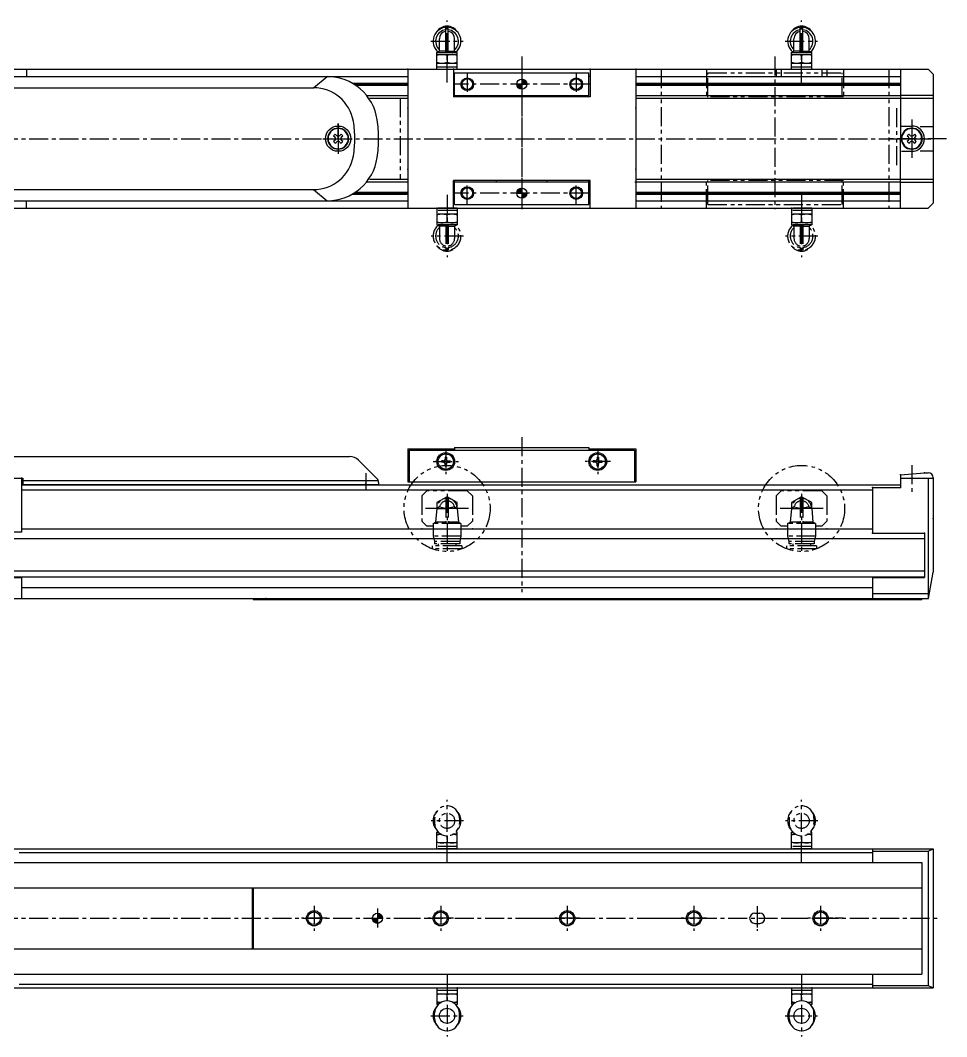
# Model space of a CAD drawing. Extents: x -754 to -190, y 103 to 509.
# Drawn here: x -555.5 to -189.7, y 107.2 to 508.5 of the extents above; entities that cross this region are included whole.
import ezdxf

# ---------------------------------------------------------------- set-up
doc = ezdxf.new("R2010")
doc.units = 0
for name, pattern in [('CENTER', [12, 7.5, -1.5, 1.5, -1.5]), ('CONTINOUS', [0]), ('PHANTOM', [15, 7.5, -1.5, 1.5, -1.5, 1.5, -1.5])]:
    doc.linetypes.add(name, pattern=pattern)
doc.layers.get('0').update_dxf_attribs({"linetype": 'CONTINUOUS'})
doc.layers.add('CENTER', color=1, linetype='CENTER')

# ---------------------------------------------------------------- blocks, each defined once
blk = doc.blocks.new('*U2')
at = {"color": 7, "linetype": 'CONTINUOUS'}
for p, q in [((-357.52, 485.29), (-357.52, 484.7)), ((-356.1, 484.7), (-357.52, 485.29)), ((-357.52, 484.7), (-357.52, 483.29)), ((-357.52, 483.29), (-355.52, 483.29)), ((-356.1, 484.7), (-355.52, 483.29))]:
    blk.add_line(p, q, dxfattribs=at)
for points in [[(-357.52, 485.29), (-357.52, 484.7), (-356.1, 484.7)], [(-357.52, 484.7), (-357.52, 483.29), (-355.52, 483.29)], [(-357.52, 483.29), (-357.52, 483.29), (-355.52, 483.29)]]:
    blk.add_solid(points, dxfattribs=at)
at = {"color": 7, "linetype": 'CONTINUOUS', "extrusion": (0, 0, -1)}
blk.add_solid([(357.52, 484.7), (356.1, 484.7), (355.52, 483.29)], dxfattribs=at)
blk = doc.blocks.new('*U3')
at = {"color": 7, "linetype": 'CONTINUOUS'}
for p, q in [((-359.52, 483.29), (-357.52, 483.29)), ((-359.52, 483.29), (-358.93, 481.87)), ((-357.52, 481.29), (-358.93, 481.87)), ((-357.52, 483.29), (-357.52, 481.87)), ((-357.52, 481.87), (-357.52, 481.29))]:
    blk.add_line(p, q, dxfattribs=at)
for points in [[(-359.52, 483.29), (-359.52, 483.29), (-357.52, 483.29)], [(-359.52, 483.29), (-358.93, 481.87), (-357.52, 481.87)]]:
    blk.add_solid(points, dxfattribs=at)
at = {"color": 7, "linetype": 'CONTINUOUS', "extrusion": (0, 0, -1)}
for points in [[(359.52, 483.29), (357.52, 483.29), (357.52, 481.87)], [(358.93, 481.87), (357.52, 481.87), (357.52, 481.29)]]:
    blk.add_solid(points, dxfattribs=at)
blk = doc.blocks.new('*U4')
at = {"color": 7, "linetype": 'CONTINUOUS'}
for p, q in [((-357.52, 440.29), (-355.52, 440.29)), ((-357.52, 440.29), (-357.52, 438.87)), ((-356.1, 438.87), (-357.52, 438.29)), ((-357.52, 438.29), (-357.52, 438.87)), ((-355.52, 440.29), (-356.1, 438.87))]:
    blk.add_line(p, q, dxfattribs=at)
for points in [[(-357.52, 440.29), (-357.52, 440.29), (-355.52, 440.29)], [(-357.52, 440.29), (-357.52, 438.87), (-356.1, 438.87)]]:
    blk.add_solid(points, dxfattribs=at)
at = {"color": 7, "linetype": 'CONTINUOUS', "extrusion": (0, 0, -1)}
for points in [[(357.52, 440.29), (355.52, 440.29), (356.1, 438.87)], [(357.52, 438.87), (356.1, 438.87), (357.52, 438.29)]]:
    blk.add_solid(points, dxfattribs=at)
blk = doc.blocks.new('*U5')
at = {"color": 7, "linetype": 'CONTINUOUS'}
for p, q in [((-358.93, 441.7), (-359.52, 440.29)), ((-357.52, 442.29), (-358.93, 441.7)), ((-357.52, 441.7), (-357.52, 442.29)), ((-357.52, 441.7), (-357.52, 440.29)), ((-359.52, 440.29), (-357.52, 440.29))]:
    blk.add_line(p, q, dxfattribs=at)
for points in [[(-358.93, 441.7), (-359.52, 440.29), (-357.52, 440.29)], [(-357.52, 442.29), (-358.93, 441.7), (-357.52, 441.7)], [(-359.52, 440.29), (-359.52, 440.29), (-357.52, 440.29)]]:
    blk.add_solid(points, dxfattribs=at)
at = {"color": 7, "linetype": 'CONTINUOUS', "extrusion": (0, 0, -1)}
blk.add_solid([(358.93, 441.7), (357.52, 441.7), (357.52, 440.29)], dxfattribs=at)
blk = doc.blocks.new('*X9')
at = {"color": 0, "linetype": 'CONTINOUS'}
for p, q in [((-416.5, 153.68), (-416.22, 153.96)), ((-416.41, 153.32), (-415.77, 153.96)), ((-416.28, 153.01), (-415.32, 153.96)), ((-416.1, 152.74), (-414.87, 153.96)), ((-415.89, 152.5), (-414.52, 153.87)), ((-415.64, 152.3), (-414.52, 153.42)), ((-415.35, 152.14), (-414.52, 152.98)), ((-415.02, 152.03), (-414.52, 152.53)), ((-414.52, 155.66), (-414.24, 155.94)), ((-414.52, 155.21), (-413.87, 155.86)), ((-414.52, 154.76), (-413.56, 155.72)), ((-414.52, 154.32), (-413.29, 155.54)), ((-414.43, 153.96), (-413.06, 155.33)), ((-413.98, 153.96), (-412.86, 155.08)), ((-413.53, 153.96), (-412.7, 154.79)), ((-413.08, 153.96), (-412.58, 154.46)), ((-412.64, 153.96), (-412.52, 154.08)), ((-414.63, 151.97), (-414.52, 152.08))]:
    blk.add_line(p, q, dxfattribs=at)

msp = doc.modelspace()

# ---------------------------------------------------------------- linework, layer by layer
at = {"color": 7, "linetype": 'CONTINOUS'}
for p, q in [((-387.52, 495.79), (-387.52, 505.76)), ((-386.52, 495.79), (-386.52, 505.76)), ((-247.52, 495.79), (-247.52, 505.76)), ((-246.52, 495.79), (-246.52, 505.76)), ((-390.02, 496.36), (-390.02, 501.19)), ((-384.02, 496.36), (-384.02, 501.19)), ((-250.02, 496.36), (-250.02, 501.19)), ((-244.02, 496.36), (-244.02, 501.19)), ((-391.02, 495.79), (-390.02, 496.36)), ((-391.02, 495.79), (-383.02, 495.79)), ((-391.02, 489.29), (-391.02, 495.79)), ((-391.02, 494.99), (-383.02, 494.99)), ((-387.52, 496.36), (-390.02, 496.36)), ((-387.02, 494.63), (-387.02, 491.94)), ((-386.52, 496.36), (-384.02, 496.36)), ((-383.02, 495.79), (-384.02, 496.36)), ((-383.02, 489.29), (-383.02, 495.79)), ((-251.02, 495.79), (-250.02, 496.36)), ((-251.02, 495.79), (-243.02, 495.79)), ((-251.02, 489.29), (-251.02, 495.79)), ((-251.02, 494.99), (-243.02, 494.99)), ((-247.52, 496.36), (-250.02, 496.36)), ((-247.02, 494.63), (-247.02, 491.94)), ((-246.52, 496.36), (-244.02, 496.36)), ((-243.02, 495.79), (-244.02, 496.36)), ((-243.02, 489.29), (-243.02, 495.79)), ((-391.02, 491.59), (-383.02, 491.59)), ((-391.02, 490.09), (-383.02, 490.09)), ((-251.02, 491.59), (-243.02, 491.59)), ((-251.02, 490.09), (-243.02, 490.09)), ((-578.02, 486.29), (-434.36, 486.29)), ((-573.02, 486.29), (-402.52, 486.29)), ((-561.02, 489.29), (-208.02, 489.29)), ((-553.02, 489.29), (-553.02, 486.28)), ((-439.77, 481.9), (-434.36, 486.29)), ((-402.52, 489.29), (-402.52, 434.29)), ((-402.52, 489.29), (-384.52, 489.29)), ((-391.02, 489.29), (-383.02, 489.29)), ((-384.52, 489.29), (-384.52, 478.29)), ((-384.02, 486.49), (-384.48, 486.49)), ((-384.02, 487.79), (-331.02, 487.79)), ((-384.02, 478.18), (-384.02, 487.79)), ((-331.02, 478.3), (-331.02, 487.79)), ((-331.02, 486.49), (-330.47, 486.49)), ((-330.52, 489.29), (-330.52, 478.29)), ((-330.52, 489.29), (-312.52, 489.29)), ((-312.52, 489.29), (-312.52, 434.29)), ((-312.52, 486.29), (-208.02, 486.29)), ((-257.02, 489.29), (-257.02, 486.29)), ((-255.02, 489.29), (-255.02, 486.29)), ((-251.02, 489.29), (-243.02, 489.29)), ((-239.02, 489.29), (-239.02, 486.29)), ((-237.02, 489.29), (-237.02, 486.29)), ((-208.02, 489.29), (-208.02, 461.79)), ((-208.02, 489.29), (-197.02, 489.29)), ((-195.02, 487.29), (-197.02, 489.29)), ((-195.02, 487.29), (-195.02, 436.29)), ((-574.92, 481.9), (-439.77, 481.9)), ((-424.41, 483.69), (-402.52, 483.69)), ((-423.75, 483.29), (-402.52, 483.29)), ((-423.09, 482.88), (-402.52, 482.88)), ((-312.52, 483.69), (-208.02, 483.69)), ((-312.52, 483.29), (-208.02, 483.29)), ((-312.52, 482.88), (-208.02, 482.88)), ((-418.47, 478.79), (-402.52, 478.79)), ((-417.64, 477.79), (-402.52, 477.79)), ((-330.52, 478.29), (-384.52, 478.29)), ((-384.02, 478.79), (-331.02, 478.79)), ((-367.52, 478.3), (-367.52, 478.79)), ((-347.52, 478.18), (-347.52, 478.79)), ((-312.52, 478.79), (-208.02, 478.79)), ((-312.52, 477.79), (-208.02, 477.79)), ((-208.02, 478.99), (-195.02, 478.99)), ((-208.02, 477.79), (-195.02, 477.79)), ((-207.51, 466.79), (-203.52, 466.79)), ((-200.2, 466.59), (-195.02, 466.59)), ((-431.18, 463.6), (-431.83, 462.95)), ((-431.83, 462.95), (-431.33, 462.45)), ((-430.68, 463.1), (-431.18, 463.6)), ((-428.86, 463.6), (-429.35, 463.1)), ((-428.21, 462.95), (-428.86, 463.6)), ((-428.7, 462.45), (-428.21, 462.95)), ((-208.02, 434.29), (-208.02, 461.79)), ((-204.68, 463.6), (-205.33, 462.95)), ((-205.33, 462.95), (-204.83, 462.45)), ((-204.18, 463.1), (-204.68, 463.6)), ((-202.36, 463.6), (-202.85, 463.1)), ((-201.71, 462.95), (-202.36, 463.6)), ((-202.2, 462.45), (-201.71, 462.95)), ((-431.33, 461.12), (-431.83, 460.63)), ((-431.83, 460.63), (-431.18, 459.98)), ((-431.18, 459.98), (-430.68, 460.47)), ((-429.35, 460.47), (-428.86, 459.98)), ((-428.86, 459.98), (-428.21, 460.63)), ((-428.21, 460.63), (-428.7, 461.12)), ((-204.83, 461.12), (-205.33, 460.63)), ((-205.33, 460.63), (-204.68, 459.98)), ((-204.68, 459.98), (-204.18, 460.47)), ((-202.85, 460.47), (-202.36, 459.98)), ((-202.36, 459.98), (-201.71, 460.63)), ((-201.71, 460.63), (-202.2, 461.12)), ((-207.51, 456.79), (-203.52, 456.79)), ((-200.2, 456.98), (-195.02, 456.98)), ((-417.67, 445.79), (-402.52, 445.79)), ((-312.52, 445.79), (-208.02, 445.79)), ((-208.02, 445.79), (-195.02, 445.79)), ((-574.92, 441.67), (-439.77, 441.67)), ((-439.77, 441.67), (-434.36, 437.29)), ((-418.84, 444.79), (-402.52, 444.79)), ((-384.52, 434.29), (-384.52, 445.29)), ((-330.52, 445.29), (-384.52, 445.29)), ((-384.02, 435.79), (-384.02, 445.29)), ((-384.02, 444.79), (-331.02, 444.79)), ((-367.52, 444.79), (-367.52, 445.29)), ((-347.52, 444.79), (-347.52, 445.29)), ((-331.02, 435.79), (-331.02, 445.29)), ((-330.52, 434.29), (-330.52, 445.29)), ((-312.81, 444.79), (-208.02, 444.79)), ((-208.02, 444.59), (-195.02, 444.59)), ((-424.49, 439.88), (-402.52, 439.88)), ((-423.53, 440.29), (-402.52, 440.29)), ((-422.95, 440.69), (-402.52, 440.69)), ((-312.52, 440.69), (-208.02, 440.69)), ((-312.52, 440.29), (-208.02, 440.29)), ((-312.52, 439.88), (-208.02, 439.88)), ((-578.02, 437.29), (-434.36, 437.29)), ((-573.02, 437.29), (-402.52, 437.29)), ((-561.02, 434.29), (-208.02, 434.29)), ((-553.02, 434.29), (-553.02, 437.33)), ((-402.52, 434.29), (-384.52, 434.29)), ((-384.02, 437.09), (-384.48, 437.09)), ((-384.02, 435.79), (-331.02, 435.79)), ((-331.02, 437.09), (-330.47, 437.09)), ((-330.52, 434.29), (-312.52, 434.29)), ((-312.52, 437.29), (-208.02, 437.29)), ((-208.02, 434.29), (-197.02, 434.29)), ((-195.02, 436.29), (-197.02, 434.29)), ((-402.52, 339.29), (-402.52, 326.29)), ((-402.52, 339.29), (-384.02, 339.29)), ((-402.02, 338.79), (-402.02, 326.29)), ((-402.02, 338.79), (-313.02, 338.79)), ((-384.02, 339.79), (-331.02, 339.79)), ((-384.02, 339.79), (-384.02, 338.79)), ((-331.02, 339.79), (-331.02, 338.79)), ((-331.02, 339.29), (-312.52, 339.29)), ((-313.02, 338.79), (-313.02, 326.29)), ((-312.52, 339.29), (-312.52, 326.29)), ((-574.12, 336.29), (-425.49, 336.29)), ((-421.95, 334.82), (-414.6, 327.47)), ((-388.52, 334.54), (-389.27, 334.54)), ((-389.27, 334.54), (-389.27, 334.04)), ((-388.52, 334.04), (-389.27, 334.04)), ((-387.77, 336.04), (-387.77, 335.28)), ((-387.27, 336.04), (-387.77, 336.04)), ((-387.77, 332.54), (-387.77, 333.29)), ((-387.27, 336.04), (-387.27, 335.28)), ((-387.27, 332.54), (-387.27, 333.29)), ((-386.52, 334.54), (-385.77, 334.54)), ((-386.52, 334.04), (-385.77, 334.04)), ((-385.77, 334.54), (-385.77, 334.04)), ((-328.52, 334.54), (-329.27, 334.54)), ((-329.27, 334.54), (-329.27, 334.04)), ((-328.52, 334.04), (-329.27, 334.04)), ((-327.77, 336.04), (-327.27, 336.04)), ((-327.77, 336.04), (-327.77, 335.28)), ((-327.77, 332.54), (-327.77, 333.29)), ((-327.27, 336.04), (-327.27, 335.28)), ((-327.27, 332.54), (-327.27, 333.29)), ((-326.52, 334.54), (-325.77, 334.54)), ((-326.52, 334.04), (-325.77, 334.04)), ((-325.77, 334.54), (-325.77, 334.04)), ((-387.27, 332.54), (-387.77, 332.54)), ((-327.77, 332.54), (-327.27, 332.54)), ((-208.02, 329.06), (-198.52, 329.89)), ((-198.52, 329.89), (-197.02, 329.89)), ((-580.02, 327.79), (-554.52, 327.79)), ((-577.14, 327.79), (-555.02, 327.79)), ((-555.02, 327.79), (-555.02, 306.59)), ((-555.02, 325.09), (-208.02, 325.09)), ((-554.52, 327.79), (-554.52, 325.29)), ((-554.52, 326.89), (-414.2, 326.89)), ((-554.52, 325.29), (-414.02, 325.29)), ((-414.02, 326.06), (-414.02, 325.29)), ((-402.52, 326.29), (-312.52, 326.29)), ((-208.02, 329.01), (-208.02, 324.09)), ((-208.02, 327.79), (-195.02, 327.79)), ((-197.02, 327.79), (-197.02, 280.29)), ((-195.02, 327.89), (-195.02, 290.63)), ((-555.02, 323.09), (-219.02, 323.09)), ((-219.02, 324.09), (-208.02, 324.09)), ((-219.02, 324.09), (-219.02, 306.09)), ((-575.02, 306.59), (-555.02, 306.59)), ((-555.02, 307.79), (-219.02, 307.79)), ((-219.02, 306.09), (-198.52, 306.09)), ((-198.52, 306.09), (-198.52, 291.29)), ((-575.02, 303.96), (-198.52, 303.96)), ((-575.02, 291.12), (-198.52, 291.12)), ((-198.52, 291.29), (-198.52, 288.59)), ((-196.84, 280.29), (-195.02, 290.63)), ((-575.02, 288.79), (-198.52, 288.79)), ((-575.02, 288.59), (-555.02, 288.59)), ((-555.02, 288.59), (-555.02, 280.29)), ((-219.02, 288.59), (-219.02, 280.29)), ((-219.02, 288.59), (-198.52, 288.59)), ((-555.02, 284.62), (-219.02, 284.62)), ((-219.02, 282.18), (-197.02, 282.18)), ((-579.19, 280.29), (-555.02, 280.29)), ((-555.02, 280.29), (-219.02, 280.29)), ((-463.52, 280.29), (-463.52, 279.79)), ((-463.52, 279.79), (-277.93, 279.79)), ((-302.05, 279.79), (-199.52, 279.79)), ((-219.02, 280.29), (-196.84, 280.29)), ((-199.52, 280.29), (-199.52, 279.79)), ((-199.52, 280.29), (-197.84, 280.29)), ((-581.02, 181.46), (-195.02, 181.46)), ((-219.02, 181.46), (-219.02, 175.96)), ((-197.02, 180.46), (-195.02, 181.46)), ((-195.02, 181.46), (-195.02, 126.46)), ((-556.02, 179.96), (-219.02, 179.96)), ((-219.02, 180.46), (-197.02, 180.46)), ((-197.02, 180.46), (-197.02, 127.46)), ((-571.02, 175.96), (-199.52, 175.96)), ((-199.52, 175.96), (-199.52, 131.96)), ((-571.02, 165.96), (-199.52, 165.96)), ((-464.02, 165.96), (-464.02, 141.96)), ((-463.52, 165.96), (-463.52, 141.96)), ((-571.02, 141.96), (-199.52, 141.96)), ((-571.02, 131.96), (-199.52, 131.96)), ((-219.02, 131.96), (-219.02, 126.46)), ((-581.02, 126.46), (-195.02, 126.46)), ((-556.02, 127.96), (-219.02, 127.96)), ((-391.02, 126.46), (-383.02, 126.46)), ((-391.02, 126.46), (-391.02, 119.96)), ((-391.02, 125.66), (-383.02, 125.66)), ((-383.02, 126.46), (-383.02, 119.96)), ((-251.02, 126.46), (-243.02, 126.46)), ((-251.02, 126.46), (-251.02, 119.96)), ((-251.02, 125.66), (-243.02, 125.66)), ((-243.02, 126.46), (-243.02, 119.96)), ((-219.02, 127.46), (-197.02, 127.46)), ((-197.02, 127.46), (-195.02, 126.46)), ((-391.02, 124.16), (-383.02, 124.16)), ((-391.02, 120.76), (-389.37, 120.76)), ((-387.02, 121.36), (-387.02, 123.8)), ((-383.02, 120.76), (-384.67, 120.76)), ((-251.02, 124.16), (-243.02, 124.16)), ((-251.02, 120.76), (-249.37, 120.76)), ((-247.02, 121.36), (-247.02, 123.8)), ((-243.02, 120.76), (-244.67, 120.76)), ((-391.92, 114.46), (-391.92, 116.46)), ((-391.02, 119.96), (-390.45, 119.96)), ((-391.02, 119.96), (-390.65, 119.75)), ((-383.02, 119.96), (-383.59, 119.96)), ((-383.02, 119.96), (-383.39, 119.75)), ((-382.12, 114.46), (-382.12, 116.46)), ((-251.92, 114.46), (-251.92, 116.46)), ((-251.02, 119.96), (-250.45, 119.96)), ((-251.02, 119.96), (-250.65, 119.75)), ((-243.02, 119.96), (-243.59, 119.96)), ((-243.02, 119.96), (-243.39, 119.75)), ((-242.12, 114.46), (-242.12, 116.46))]:
    msp.add_line(p, q, dxfattribs=at)
at = {"color": 3, "linetype": 'PHANTOM'}
for p, q in [((-302.52, 489.29), (-302.52, 434.29)), ((-284.52, 489.29), (-284.52, 478.29)), ((-284.02, 487.79), (-231.02, 487.79)), ((-284.02, 478.18), (-284.02, 487.79)), ((-231.02, 478.3), (-231.02, 487.79)), ((-230.52, 489.29), (-230.52, 478.29)), ((-212.52, 489.29), (-212.52, 434.29)), ((-405.52, 477.79), (-405.52, 445.79)), ((-230.52, 478.29), (-284.52, 478.29)), ((-284.02, 478.79), (-231.02, 478.79)), ((-209.52, 473.79), (-209.52, 449.79)), ((-284.52, 434.29), (-284.52, 445.29)), ((-230.52, 445.29), (-284.52, 445.29)), ((-284.02, 435.79), (-284.02, 445.29)), ((-284.02, 444.79), (-231.02, 444.79)), ((-231.02, 435.79), (-231.02, 445.29)), ((-230.52, 434.29), (-230.52, 445.29)), ((-383.02, 434.29), (-391.02, 434.29)), ((-391.02, 434.29), (-391.02, 427.79)), ((-383.02, 433.49), (-391.02, 433.49)), ((-383.02, 434.29), (-383.02, 427.79)), ((-284.02, 435.79), (-231.02, 435.79)), ((-243.02, 434.29), (-251.02, 434.29)), ((-251.02, 434.29), (-251.02, 427.79)), ((-243.02, 433.49), (-251.02, 433.49)), ((-243.02, 434.29), (-243.02, 427.79)), ((-383.02, 431.99), (-391.02, 431.99)), ((-387.02, 428.94), (-387.02, 431.63)), ((-243.02, 431.99), (-251.02, 431.99)), ((-247.02, 428.94), (-247.02, 431.63)), ((-383.02, 428.59), (-391.02, 428.59)), ((-391.02, 427.79), (-390.02, 427.21)), ((-383.02, 427.79), (-391.02, 427.79)), ((-387.52, 427.21), (-390.02, 427.21)), ((-390.02, 427.21), (-390.02, 422.38)), ((-387.52, 427.79), (-387.52, 417.81)), ((-386.52, 427.79), (-386.52, 417.81)), ((-386.52, 427.21), (-384.02, 427.21)), ((-383.02, 427.79), (-384.02, 427.21)), ((-384.02, 427.21), (-384.02, 422.38)), ((-243.02, 428.59), (-251.02, 428.59)), ((-251.02, 427.79), (-250.02, 427.21)), ((-243.02, 427.79), (-251.02, 427.79)), ((-247.52, 427.21), (-250.02, 427.21)), ((-250.02, 427.21), (-250.02, 422.38)), ((-247.52, 427.79), (-247.52, 417.81)), ((-246.52, 427.79), (-246.52, 417.81)), ((-246.52, 427.21), (-244.02, 427.21)), ((-243.02, 427.79), (-244.02, 427.21)), ((-244.02, 427.21), (-244.02, 422.38)), ((-395.02, 322.79), (-397.02, 320.79)), ((-379.02, 322.79), (-395.02, 322.79)), ((-377.02, 320.79), (-379.02, 322.79)), ((-255.02, 322.79), (-257.02, 320.79)), ((-239.02, 322.79), (-255.02, 322.79)), ((-237.02, 320.79), (-239.02, 322.79)), ((-397.02, 320.79), (-397.02, 310.79)), ((-387.02, 320.41), (-391.02, 318.1)), ((-391.02, 318.1), (-391.02, 315.79)), ((-387.52, 319.76), (-387.52, 309.79)), ((-383.02, 318.1), (-387.02, 320.41)), ((-386.52, 319.76), (-386.52, 309.79)), ((-383.02, 315.79), (-383.02, 318.1)), ((-377.02, 320.79), (-377.02, 310.79)), ((-257.02, 320.79), (-257.02, 310.79)), ((-247.02, 320.41), (-251.02, 318.1)), ((-251.02, 318.1), (-251.02, 315.79)), ((-247.52, 319.76), (-247.52, 309.79)), ((-243.02, 318.1), (-247.02, 320.41)), ((-246.52, 319.76), (-246.52, 309.79)), ((-243.02, 315.79), (-243.02, 318.1)), ((-237.02, 320.79), (-237.02, 310.79)), ((-391.02, 315.79), (-391.52, 310.36)), ((-389.96, 316.4), (-391.02, 315.79)), ((-391.02, 315.79), (-387.52, 315.79)), ((-389.96, 316.4), (-387.52, 315.89)), ((-384.08, 316.4), (-386.52, 315.89)), ((-384.08, 316.4), (-383.02, 315.79)), ((-383.02, 315.79), (-382.52, 310.36)), ((-251.02, 315.79), (-251.52, 310.36)), ((-249.96, 316.4), (-251.02, 315.79)), ((-251.02, 315.79), (-247.52, 315.79)), ((-249.96, 316.4), (-247.52, 315.89)), ((-244.08, 316.4), (-246.52, 315.89)), ((-244.08, 316.4), (-243.02, 315.79)), ((-243.02, 315.79), (-242.52, 310.36)), ((-395.02, 308.79), (-397.02, 310.79)), ((-392.52, 309.79), (-391.52, 310.36)), ((-381.52, 309.79), (-392.52, 309.79)), ((-392.52, 309.79), (-392.52, 304.79)), ((-387.52, 310.36), (-391.52, 310.36)), ((-382.52, 310.36), (-386.52, 310.36)), ((-381.52, 309.79), (-382.52, 310.36)), ((-381.52, 309.79), (-381.52, 304.79)), ((-379.02, 308.79), (-377.02, 310.79)), ((-255.02, 308.79), (-257.02, 310.79)), ((-252.52, 309.79), (-251.52, 310.36)), ((-241.52, 309.79), (-252.52, 309.79)), ((-252.52, 309.79), (-252.52, 304.79)), ((-247.52, 310.36), (-251.52, 310.36)), ((-242.52, 310.36), (-246.52, 310.36)), ((-241.52, 309.79), (-242.52, 310.36)), ((-241.52, 309.79), (-241.52, 304.79)), ((-239.02, 308.79), (-237.02, 310.79)), ((-392.52, 308.79), (-395.02, 308.79)), ((-379.02, 308.79), (-381.52, 308.79)), ((-252.52, 308.79), (-255.02, 308.79)), ((-239.02, 308.79), (-241.52, 308.79)), ((-381.12, 300.99), (-392.92, 300.99)), ((-392.92, 300.99), (-392.92, 299.79)), ((-381.52, 304.79), (-392.52, 304.79)), ((-392.52, 304.79), (-392.02, 302.79)), ((-392.02, 302.79), (-392.02, 301.79)), ((-382.02, 302.79), (-392.02, 302.79)), ((-382.02, 301.79), (-392.02, 301.79)), ((-390.52, 301.79), (-390.52, 300.99)), ((-383.52, 301.79), (-383.52, 300.99)), ((-381.52, 304.79), (-382.02, 302.79)), ((-382.02, 302.79), (-382.02, 301.79)), ((-381.12, 300.99), (-381.12, 299.79)), ((-241.12, 300.99), (-252.92, 300.99)), ((-252.92, 300.99), (-252.92, 299.79)), ((-241.52, 304.79), (-252.52, 304.79)), ((-252.52, 304.79), (-252.02, 302.79)), ((-252.02, 302.79), (-252.02, 301.79)), ((-242.02, 302.79), (-252.02, 302.79)), ((-242.02, 301.79), (-252.02, 301.79)), ((-250.52, 301.79), (-250.52, 300.99)), ((-243.52, 301.79), (-243.52, 300.99)), ((-241.52, 304.79), (-242.02, 302.79)), ((-242.02, 302.79), (-242.02, 301.79)), ((-241.12, 300.99), (-241.12, 299.79)), ((-381.12, 299.79), (-392.92, 299.79)), ((-241.12, 299.79), (-252.92, 299.79)), ((-391.92, 193.46), (-391.92, 191.46)), ((-382.12, 193.46), (-382.12, 191.46)), ((-251.92, 193.46), (-251.92, 191.46)), ((-242.12, 193.46), (-242.12, 191.46)), ((-391.02, 187.96), (-390.65, 188.17)), ((-391.02, 181.46), (-391.02, 187.96)), ((-391.02, 187.96), (-390.45, 187.96)), ((-391.02, 187.16), (-389.37, 187.16)), ((-387.02, 186.56), (-387.02, 184.12)), ((-383.02, 187.16), (-384.67, 187.16)), ((-383.02, 187.96), (-383.59, 187.96)), ((-383.02, 187.96), (-383.39, 188.17)), ((-383.02, 181.46), (-383.02, 187.96)), ((-251.02, 187.96), (-250.65, 188.17)), ((-251.02, 181.46), (-251.02, 187.96)), ((-251.02, 187.96), (-250.45, 187.96)), ((-251.02, 187.16), (-249.37, 187.16)), ((-247.02, 186.56), (-247.02, 184.12)), ((-243.02, 187.16), (-244.67, 187.16)), ((-243.02, 187.96), (-243.59, 187.96)), ((-243.02, 187.96), (-243.39, 188.17)), ((-243.02, 181.46), (-243.02, 187.96)), ((-383.02, 183.76), (-391.02, 183.76)), ((-383.02, 182.26), (-391.02, 182.26)), ((-383.02, 181.46), (-391.02, 181.46)), ((-243.02, 183.76), (-251.02, 183.76)), ((-243.02, 182.26), (-251.02, 182.26)), ((-243.02, 181.46), (-251.02, 181.46))]:
    msp.add_line(p, q, dxfattribs=at)
at = {"color": 7, "linetype": 'CENTER'}
for p, q in [((-414.52, 157.83), (-414.52, 150.27)), ((-264.52, 158.71), (-264.52, 148.96)), ((-264.52, 157.83), (-264.52, 150.27))]:
    msp.add_line(p, q, dxfattribs=at)
at = {"color": 7, "linetype": 'CONTINUOUS'}
for p, q in [((-265.52, 155.96), (-263.52, 155.96)), ((-265.52, 151.96), (-263.52, 151.96))]:
    msp.add_line(p, q, dxfattribs=at)
at = {"color": 7, "linetype": 'CONTINOUS'}
for centre, radius in [((-379.02, 483.29), 2.5), ((-336.02, 483.29), 2.5), ((-379.02, 483.29), 2.1), ((-357.52, 483.29), 2), ((-336.02, 483.29), 2.1), ((-430.02, 461.79), 5), ((-379.02, 440.29), 2.5), ((-379.02, 440.29), 2.1), ((-357.52, 440.29), 2), ((-336.02, 440.29), 2.5), ((-336.02, 440.29), 2.1), ((-387.52, 334.29), 3.5), ((-387.52, 334.29), 3), ((-327.52, 334.29), 3.5), ((-327.52, 334.29), 3), ((-439.52, 153.96), 3), ((-389.52, 153.96), 3), ((-339.52, 153.96), 3), ((-289.52, 153.96), 3), ((-239.52, 153.96), 3), ((-439.52, 153.96), 2.5), ((-389.52, 153.96), 2.5), ((-339.52, 153.96), 2.5), ((-289.52, 153.96), 2.5), ((-239.52, 153.96), 2.5), ((-387.02, 115.46), 3), ((-247.02, 115.46), 3)]:
    msp.add_circle(centre, radius, dxfattribs=at)
at = {"color": 3, "linetype": 'PHANTOM'}
for centre, radius in [((-387.02, 315.79), 17), ((-247.02, 315.79), 17), ((-387.02, 192.46), 3), ((-247.02, 192.46), 3)]:
    msp.add_circle(centre, radius, dxfattribs=at)
at = {"color": 7, "linetype": 'CONTINUOUS'}
msp.add_circle((-414.52, 153.96), 2, dxfattribs=at)
at = {"color": 7, "linetype": 'CONTINOUS'}
for centre, radius, start, end in [((-387.02, 500.29), 5.5, 309.8225, 230.1775), ((-387.02, 501.29), 4.9, 32.3231, 147.6768), ((-247.02, 500.29), 5.5, 309.8225, 230.1775), ((-247.02, 501.29), 4.9, 32.3231, 147.6768), ((-387.02, 500.29), 4.5, 96.3794, 228.1897), ((-387.02, 501.19), 3, 99.5941, 180), ((-387.02, 500.29), 4.5, 311.8103, 83.6206), ((-387.02, 501.19), 3, 0, 80.4059), ((-247.02, 500.29), 4.5, 96.3794, 228.1897), ((-247.02, 501.19), 3, 99.5941, 180), ((-247.02, 500.29), 4.5, 311.8103, 83.6206), ((-247.02, 501.19), 3, 0, 80.4059), ((-389.02, 489.21), 5.78, 69.7438, 110.2561), ((-385.02, 489.21), 5.78, 69.7439, 110.2561), ((-249.02, 489.21), 5.78, 69.7438, 110.2561), ((-245.02, 489.21), 5.78, 69.7439, 110.2561), ((-389.02, 497.36), 5.78, 249.7439, 290.2561), ((-385.02, 497.36), 5.78, 249.7439, 290.2561), ((-249.02, 497.36), 5.78, 249.7439, 290.2561), ((-245.02, 497.36), 5.78, 249.7439, 290.2561), ((-434.36, 466.29), 20, 8.6269, 90), ((-439.77, 465.9), 16, 9.6335, 90), ((-430.02, 461.79), 4.15, 0, 359.9997), ((-430.02, 461.79), 4, 0, 359.9997), ((-464.02, 461.79), 40.6, 0, 9.6335), ((-464.02, 461.79), 50, 0, 8.6269), ((-203.52, 461.79), 4.15, 0, 359.9997), ((-203.52, 461.79), 4, 0, 359.9997), ((-203.52, 461.79), 5, 270, 90), ((-432, 461.79), 0.94, 315, 45), ((-430.02, 463.77), 0.94, 225.0001, 315), ((-428.04, 461.79), 0.94, 135.0001, 225.0001), ((-464.02, 461.79), 40.6, 350.3665, 0), ((-464.02, 461.79), 50, 351.3731, 0), ((-205.5, 461.79), 0.94, 315, 45), ((-203.52, 463.77), 0.94, 225.0001, 315), ((-201.54, 461.79), 0.94, 135.0001, 225.0001), ((-430.02, 459.81), 0.94, 45, 135.0001), ((-203.52, 459.81), 0.94, 45, 135.0001), ((-439.77, 457.67), 16, 270, 350.3665), ((-434.36, 457.29), 20, 270, 351.3731), ((-425.49, 331.29), 5, 45, 90), ((-388.52, 335.28), 0.748, 270, 0), ((-388.52, 333.29), 0.748, 360, 90), ((-386.52, 335.28), 0.748, 180, 270), ((-386.52, 333.29), 0.748, 89.9999, 180), ((-328.52, 335.28), 0.748, 270, 0), ((-328.52, 333.29), 0.748, 0, 90.0001), ((-326.52, 335.28), 0.748, 180, 270), ((-326.52, 333.29), 0.748, 90, 180), ((-197.02, 327.89), 2, 0, 90), ((-416.02, 326.06), 2, 0, 45), ((-387.02, 116.46), 4.9, 0, 180), ((-389.02, 118.39), 5.78, 69.7439, 110.2561), ((-389.02, 126.54), 5.78, 249.7439, 266.706), ((-385.02, 118.39), 5.78, 69.7439, 110.2561), ((-385.02, 126.54), 5.78, 273.2941, 290.2561), ((-247.02, 116.46), 4.9, 0, 180), ((-249.02, 118.39), 5.78, 69.7439, 110.2561), ((-249.02, 126.54), 5.78, 249.7439, 266.706), ((-245.02, 118.39), 5.78, 69.7439, 110.2561), ((-245.02, 126.54), 5.78, 273.2941, 290.2561), ((-387.02, 115.46), 5.5, 138.8389, 221.1611), ((-387.02, 115.46), 5.5, 318.839, 41.1612), ((-247.02, 115.46), 5.5, 138.8389, 221.1611), ((-247.02, 115.46), 5.5, 318.839, 41.1612), ((-387.02, 114.46), 4.9, 180, 0), ((-247.02, 114.46), 4.9, 180, 0)]:
    msp.add_arc(centre, radius, start, end, dxfattribs=at)
at = {"color": 3, "linetype": 'PHANTOM'}
for centre, radius, start, end in [((-389.02, 426.21), 5.78, 69.7439, 110.2561), ((-385.02, 426.21), 5.78, 69.7439, 110.2561), ((-249.02, 426.21), 5.78, 69.7439, 110.2561), ((-245.02, 426.21), 5.78, 69.7439, 110.2561), ((-387.02, 423.29), 5.5, 129.8225, 50.1775), ((-387.02, 423.29), 4.5, 131.8103, 263.6206), ((-389.02, 434.36), 5.78, 249.7439, 290.2561), ((-385.02, 434.36), 5.78, 249.7438, 290.2561), ((-387.02, 423.29), 4.5, 276.3794, 48.1897), ((-247.02, 423.29), 5.5, 129.8225, 50.1775), ((-247.02, 423.29), 4.5, 131.8103, 263.6206), ((-249.02, 434.36), 5.78, 249.7439, 290.2561), ((-245.02, 434.36), 5.78, 249.7438, 290.2561), ((-247.02, 423.29), 4.5, 276.3794, 48.1897), ((-387.02, 422.38), 3, 180, 260.4059), ((-387.02, 422.38), 3, 279.5941, 0), ((-247.02, 422.38), 3, 180, 260.4059), ((-247.02, 422.38), 3, 279.5941, 0), ((-387.02, 422.29), 4.9, 212.3231, 327.6768), ((-247.02, 422.29), 4.9, 212.3231, 327.6768), ((-387.02, 315.79), 4, 0.0002, 180.0001), ((-387.02, 315.79), 3, 99.594, 168.1896), ((-387.02, 315.79), 3, 11.8104, 80.406), ((-247.02, 315.79), 4, 0.0002, 180.0001), ((-247.02, 315.79), 3, 99.594, 168.1896), ((-247.02, 315.79), 3, 11.8104, 80.406), ((-387.02, 193.46), 4.9, 0, 180), ((-247.02, 193.46), 4.9, 0, 180), ((-387.02, 192.46), 5.5, 138.839, 221.1612), ((-387.02, 192.46), 5.5, 318.8389, 41.1611), ((-247.02, 192.46), 5.5, 138.839, 221.1612), ((-247.02, 192.46), 5.5, 318.8389, 41.1611), ((-387.02, 191.46), 4.9, 180.0001, 0), ((-247.02, 191.46), 4.9, 180.0001, 0), ((-389.02, 181.39), 5.78, 93.2941, 110.2561), ((-385.02, 181.39), 5.78, 69.7439, 86.706), ((-249.02, 181.39), 5.78, 93.2941, 110.2561), ((-245.02, 181.39), 5.78, 69.7439, 86.706), ((-389.02, 189.54), 5.78, 249.7439, 290.2561), ((-385.02, 189.54), 5.78, 249.7439, 290.2561), ((-249.02, 189.54), 5.78, 249.7439, 290.2561), ((-245.02, 189.54), 5.78, 249.7439, 290.2561)]:
    msp.add_arc(centre, radius, start, end, dxfattribs=at)
at = {"color": 7, "linetype": 'CONTINUOUS'}
for centre, start, end in [((-265.52, 153.96), 90, 270), ((-263.52, 153.96), 270, 90)]:
    msp.add_arc(centre, 2, start, end, dxfattribs=at)
at = {"color": 7, "linetype": 'CONTINOUS'}
for p in [(-402.52, 489.29), (-387.02, 489.29), (-387.02, 489.29), (-384.52, 489.29), (-383.02, 489.29), (-330.52, 489.29), (-312.52, 489.29), (-247.02, 489.29), (-247.02, 489.29), (-243.02, 489.29), (-402.52, 473.79), (-312.52, 473.79), (-430.02, 461.79), (-430.02, 461.79), (-430.02, 461.79), (-419.02, 461.79), (-419.02, 461.79), (-357.52, 461.79), (-208.02, 461.79), (-203.52, 461.79), (-203.52, 461.79), (-203.52, 461.79), (-195.02, 461.79), (-195.02, 461.79), (-402.52, 449.79), (-312.52, 449.79), (-402.52, 434.29), (-391.02, 434.29), (-387.02, 434.29), (-387.02, 434.29), (-387.02, 434.29), (-384.52, 434.29), (-330.52, 434.29), (-312.52, 434.29), (-251.02, 434.29), (-247.02, 434.29), (-247.02, 434.29), (-247.02, 434.29), (-208.02, 434.29), (-391.52, 334.29), (-387.52, 334.29), (-387.52, 334.29), (-327.52, 334.29), (-327.52, 334.29), (-323.52, 334.29), (-208.02, 329.06), (-198.52, 329.89), (-555.02, 327.79), (-555.02, 327.79), (-419.02, 325.79), (-419.02, 325.79), (-208.02, 329.01), (-219.02, 324.09), (-208.02, 324.09), (-387.02, 315.79), (-387.02, 315.79), (-247.02, 315.79), (-247.02, 315.79), (-195.02, 311.79), (-195.02, 311.79), (-555.02, 306.59), (-555.02, 306.59), (-397.02, 307.79), (-377.02, 307.79), (-257.02, 307.79), (-237.02, 307.79), (-219.02, 306.09), (-198.52, 306.09), (-387.02, 299.79), (-247.02, 299.79), (-198.52, 291.29), (-458.52, 280.29), (-391.02, 181.46), (-387.02, 181.46), (-387.02, 181.46), (-251.02, 181.46), (-247.02, 181.46), (-247.02, 181.46), (-387.02, 126.46), (-387.02, 126.46), (-387.02, 126.46), (-383.02, 126.46), (-247.02, 126.46), (-247.02, 126.46), (-247.02, 126.46), (-243.02, 126.46)]:
    msp.add_point(p, dxfattribs=at)
at = {"layer": 'CENTER', "color": 1, "linetype": 'CENTER'}
for p, q in [((-387.02, 483.93), (-387.02, 508.51)), ((-247.02, 483.93), (-247.02, 508.51)), ((-393.47, 500.29), (-380.69, 500.29)), ((-253.47, 500.29), (-240.69, 500.29)), ((-357.52, 494.17), (-357.52, 433.95)), ((-257.52, 494.17), (-257.52, 433.95)), ((-357.52, 490.09), (-357.52, 434.45)), ((-379.02, 487.83), (-379.02, 478.75)), ((-336.02, 487.83), (-336.02, 478.75)), ((-330.48, 483.29), (-384.56, 483.29)), ((-430.02, 467.79), (-430.02, 455.79)), ((-430.02, 461.79), (-430.02, 467.75)), ((-203.52, 469.33), (-203.52, 454.25)), ((-203.52, 469.33), (-203.52, 454.25)), ((-203.52, 467.79), (-203.52, 455.79)), ((-203.52, 466.79), (-203.52, 456.79)), ((-636.04, 461.79), (-312.52, 461.79)), ((-436.02, 461.79), (-424.02, 461.79)), ((-435.73, 461.79), (-424.39, 461.79)), ((-430.02, 461.79), (-430.02, 455.83)), ((-312.52, 461.79), (-195.75, 461.79)), ((-189.73, 461.79), (-212.86, 461.79)), ((-211.06, 461.79), (-195.98, 461.79)), ((-211.06, 461.79), (-195.98, 461.79)), ((-209.52, 461.79), (-197.52, 461.79)), ((-379.02, 435.75), (-379.02, 444.83)), ((-336.02, 435.75), (-336.02, 444.83)), ((-387.02, 439.65), (-387.02, 415.06)), ((-330.48, 440.29), (-384.56, 440.29)), ((-247.02, 439.65), (-247.02, 415.06)), ((-380.56, 423.29), (-393.35, 423.29)), ((-240.56, 423.29), (-253.35, 423.29)), ((-357.52, 343.89), (-357.52, 282.75)), ((-387.52, 339.29), (-387.52, 329.29)), ((-327.52, 339.29), (-327.52, 329.29)), ((-392.52, 334.29), (-382.52, 334.29)), ((-322.52, 334.29), (-332.52, 334.29)), ((-419.02, 329.77), (-419.02, 322.87)), ((-203.52, 332.83), (-203.52, 321.17)), ((-387.02, 321.61), (-387.02, 297.8)), ((-247.02, 321.61), (-247.02, 297.8)), ((-378.52, 315.79), (-395.52, 315.79)), ((-381.35, 315.79), (-392.11, 315.79)), ((-238.52, 315.79), (-255.52, 315.79)), ((-241.35, 315.79), (-252.11, 315.79)), ((-387.02, 176.1), (-387.02, 200.69)), ((-247.02, 176.1), (-247.02, 200.69)), ((-380.56, 192.46), (-393.35, 192.46)), ((-240.56, 192.46), (-253.35, 192.46)), ((-439.52, 158.96), (-439.52, 148.96)), ((-389.52, 158.96), (-389.52, 148.96)), ((-339.52, 158.96), (-339.52, 148.96)), ((-289.52, 158.96), (-289.52, 148.96)), ((-239.52, 158.96), (-239.52, 148.96)), ((-635.99, 153.96), (-193.13, 153.96)), ((-434.52, 153.96), (-444.52, 153.96)), ((-405.08, 153.96), (-396.2, 153.96)), ((-405.08, 153.96), (-396.2, 153.96)), ((-384.52, 153.96), (-394.52, 153.96)), ((-355.08, 153.96), (-346.2, 153.96)), ((-334.52, 153.96), (-344.52, 153.96)), ((-305.08, 153.96), (-296.2, 153.96)), ((-284.52, 153.96), (-294.52, 153.96)), ((-255.08, 153.96), (-246.2, 153.96)), ((-255.08, 153.96), (-246.2, 153.96)), ((-255.08, 153.96), (-246.2, 153.96)), ((-234.52, 153.96), (-244.52, 153.96)), ((-234.52, 153.96), (-244.52, 153.96)), ((-234.52, 153.96), (-244.52, 153.96)), ((-242.58, 153.96), (-233.7, 153.96)), ((-230.58, 153.96), (-233.7, 153.96)), ((-230.58, 153.96), (-233.7, 153.96)), ((-387.02, 131.82), (-387.02, 107.24)), ((-247.02, 131.82), (-247.02, 107.24)), ((-393.47, 115.46), (-380.69, 115.46)), ((-253.47, 115.46), (-240.69, 115.46))]:
    msp.add_line(p, q, dxfattribs=at)

# ---------------------------------------------------------------- block references
at = {"color": 7, "linetype": 'CONTINUOUS'}
for name in ['*U3', '*U2', '*U5', '*U4', '*X9']:
    msp.add_blockref(name, (0, 0), dxfattribs=at)

doc.saveas('drawing.dxf')
